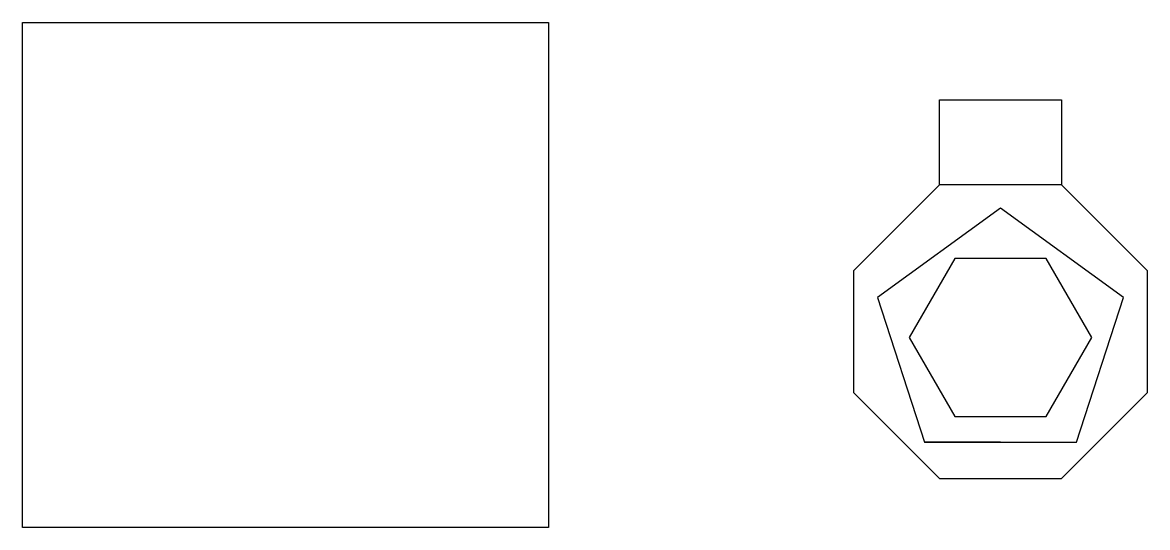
# Model space of a CAD drawing. Header units: metres. Extents: x 63 to 248, y 181 to 264.
import ezdxf

# ---------------------------------------------------------------- set-up
doc = ezdxf.new("R2010")
doc.units = ezdxf.units.M
picture_1 = doc.add_image_def('image1.png', size_in_pixel=(565, 543))

msp = doc.modelspace()

# ---------------------------------------------------------------- linework, layer by layer
for p, q in [((214.11, 237.53), (214.11, 251.53)), ((214.11, 251.53), (234.11, 251.53)), ((234.11, 251.53), (234.11, 237.53)), ((224.11, 195.25), (211.61, 195.25)), ((224.11, 195.25), (236.61, 195.25))]:
    msp.add_line(p, q)
for points in [[(214.11, 189.25), (234.11, 189.25), (248.26, 203.39), (248.26, 223.39), (234.11, 237.53), (214.11, 237.53), (199.97, 223.39), (199.97, 203.39)], [(211.61, 195.25), (236.61, 195.25), (244.34, 219.03), (224.11, 233.72), (203.89, 219.03)], [(231.62, 199.45), (239.13, 212.45), (231.62, 225.45), (216.61, 225.45), (209.1, 212.45), (216.61, 199.45)]]:
    msp.add_lwpolyline(points, close=True)

# ---------------------------------------------------------------- pictures from other files: only their frames are drawn
image = msp.add_image(picture_1, insert=(63.44, 181.2), size_in_units=(86.42, 83.06))
image.dxf.flags = 7

doc.saveas('drawing.dxf')
